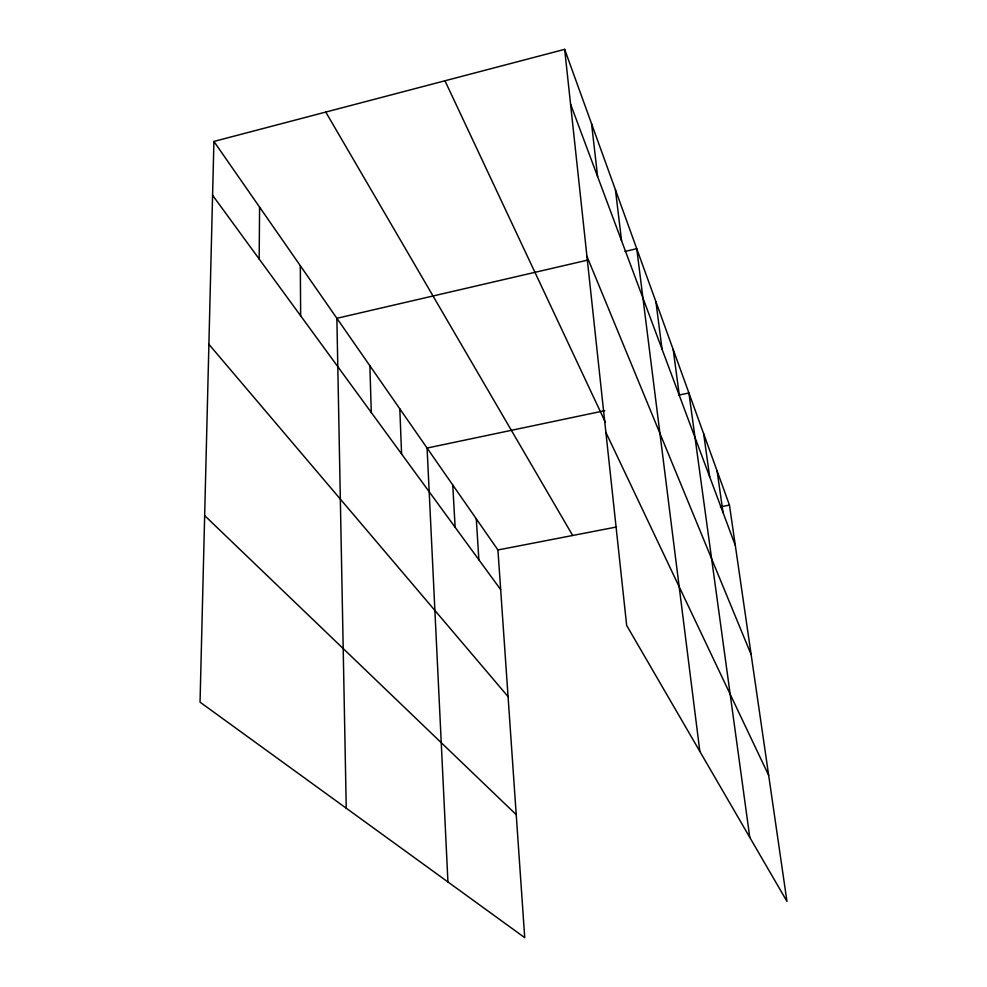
<?xml version="1.0" encoding="UTF-8"?>
<svg xmlns="http://www.w3.org/2000/svg" width="987" height="987" viewBox="0 0 987 987"><rect width="100%" height="100%" fill="white"/><g stroke="black" fill="none" stroke-linecap="round" stroke-linejoin="round"><path stroke-width="1.48" d="M259.174 259.038L259.581 207.122M213.92 141.437L200.04 702.164L524.726 937.65L497.929 549.969L213.92 141.437L564.663 49.35L729.455 505.097L786.96 901.415L626.671 625.45L564.663 49.35M588.412 259.926L336.875 318.307L346.252 808.205M625.03 251.426L636.751 248.699L699.845 751.428M604.76 410.678L427.087 448.061L447.938 881.959M678.513 395.158L688.914 392.962L749.775 837.383M497.929 549.969L616.209 527.046M720.399 506.849L729.455 505.097M204.654 515.596L516.226 814.657M208.899 344.315L508.058 696.612M212.587 195.253L500.668 589.621M325.772 112.062L572.682 535.485M605.895 432.392L768.663 775.326M444.964 80.774L605.475 422.485M586.944 256.361L751.144 654.615M570.56 104.116L735.315 545.478M717.105 470.959L723.064 512.66M703.645 433.725L709.678 476.807M673.208 349.521L679.352 395.565M655.899 301.677L662.08 349.299M615.432 189.763L621.588 240.803M591.571 123.757L597.628 176.636M476.289 518.854L478.868 559.777M452.762 485.012L455.13 527.28M399.809 408.828L401.598 454.008M369.878 365.77L371.285 412.504M300.319 265.713L300.653 315.815"/></g></svg>
